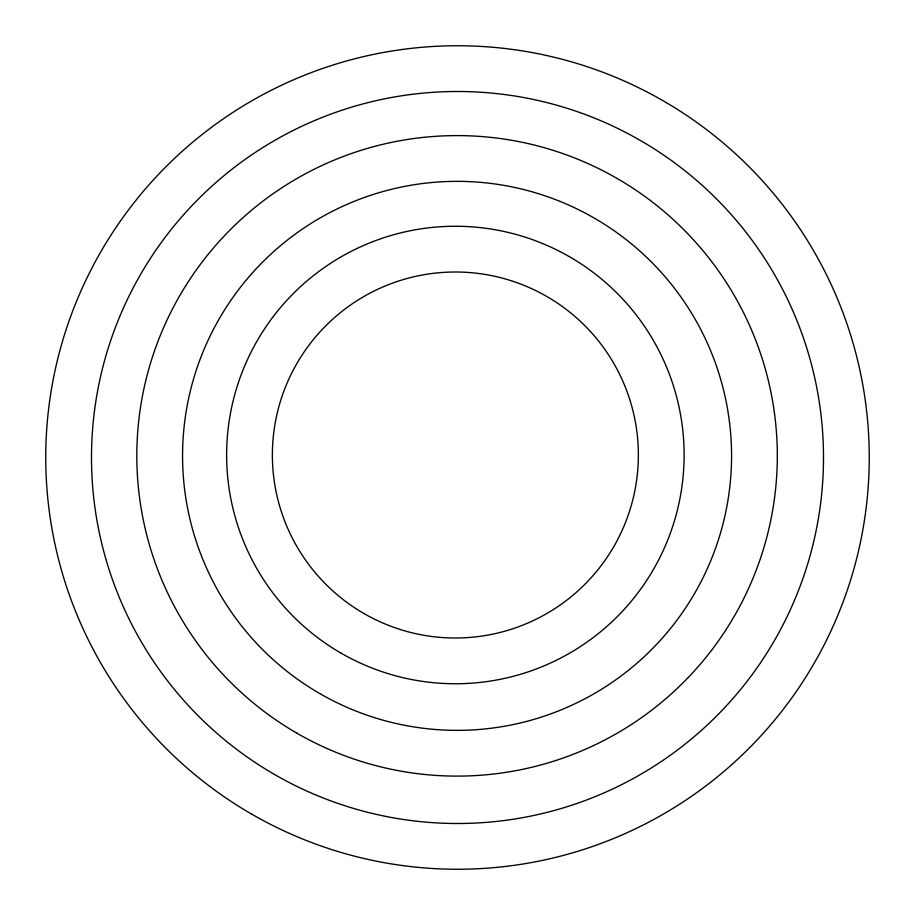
<?xml version="1.0" encoding="UTF-8"?>
<svg xmlns="http://www.w3.org/2000/svg" width="915" height="915" viewBox="0 0 915 915"><rect width="100%" height="100%" fill="white"/><g stroke="black" fill="none" stroke-linecap="round" stroke-linejoin="round"><path stroke-width="1.37" d="M340.998 653.104A228.75 228.75 0 0 0 684.123 455.007A228.75 228.75 0 0 0 340.998 256.898A228.75 228.75 0 0 0 340.998 653.104M363.873 613.485A183 183 0 0 0 638.373 455.007A183 183 0 0 0 363.873 296.517A183 183 0 0 0 363.873 613.485M296.94 733.201A320.25 320.25 0 0 0 777.315 455.853A320.25 320.25 0 0 0 296.94 178.505A320.25 320.25 0 0 0 296.94 733.201M319.815 693.581A274.5 274.5 0 0 0 731.565 455.853A274.5 274.5 0 0 0 319.815 218.125A274.5 274.5 0 0 0 319.815 693.581M251.625 814.087A411.75 411.75 0 0 0 869.25 457.5A411.75 411.75 0 0 0 251.625 100.913A411.75 411.75 0 0 0 251.625 814.087M274.5 774.467A366 366 0 0 0 823.5 457.5A366 366 0 0 0 274.5 140.533A366 366 0 0 0 274.5 774.467"/></g></svg>
